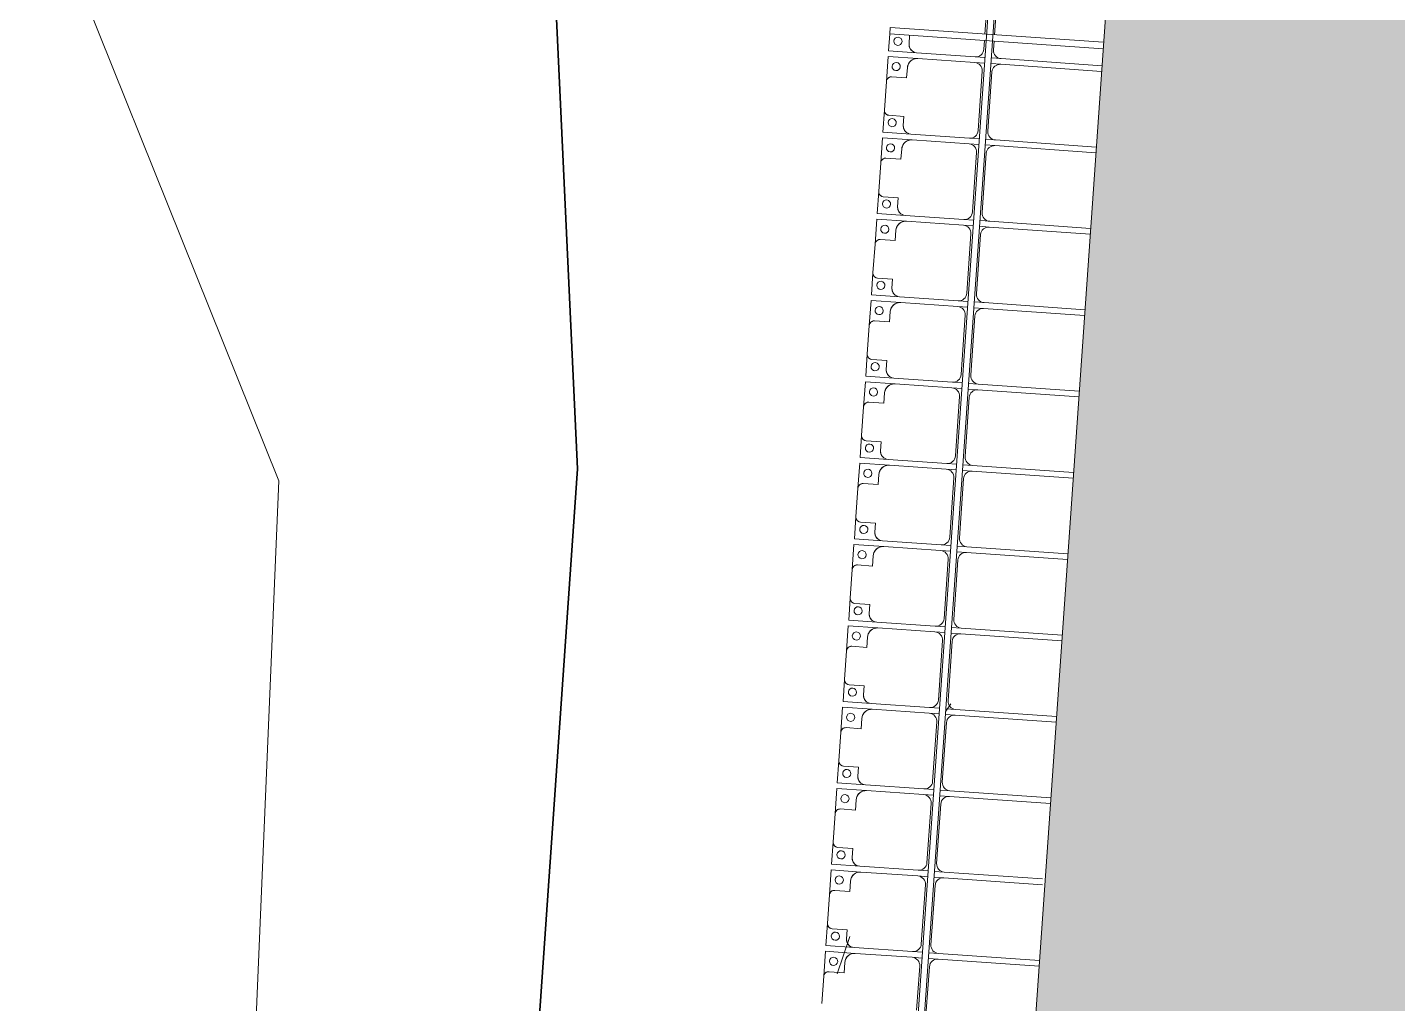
# Model space of a CAD drawing. Header units: millimetres. Extents: x -861324 to 439029, y -308065 to 694685.
# Drawn here: x 75968 to 84371, y 159042 to 165027 of the extents above; entities that cross this region are included whole.
import ezdxf

# ---------------------------------------------------------------- set-up
doc = ezdxf.new("R2010")
doc.units = ezdxf.units.MM
for name, color, linetype, lineweight in [('A-DETL-GENF', 92, 'Continuous', 9), ('A-DETL-THIN', 151, 'Continuous', 9), ('A-GENM', 13, 'Continuous', 9), ('C-TOPO-MAJR', 7, 'Continuous', 35), ('C-TOPO-MINR', 7, 'Continuous', 9), ('S-BEAM', 12, 'Continuous', 9)]:
    doc.layers.add(name, color=color, linetype=linetype, lineweight=lineweight)

# ---------------------------------------------------------------- blocks, each defined once
blk = doc.blocks.new('Dải phao đi lại kèm đỡ invester - DẢI PHAO ĐI LẠI-39446-BỐ TRÍ BÈ PIN HỒ BẢN MÒNG')
at = {"layer": 'A-GENM', "color": 7}
for p, q in [((23723.4, -620.3), (23723.4, 0)), ((23758.4, 0), (23758.4, -620.3)), ((24223.4, -620.3), (24223.4, 0)), ((24258.4, 0), (24258.4, -620.3)), ((24723.4, -620.3), (24723.4, 0)), ((24758.4, 0), (24758.4, -620.3)), ((25223.4, -620.3), (25223.4, 0)), ((25258.4, 0), (25258.4, -620.3)), ((25723.4, -620.3), (25723.4, 0)), ((25758.4, 0), (25758.4, -620.3)), ((26223.4, -620.3), (26223.4, 0)), ((26258.4, 0), (26258.4, -620.3)), ((26723.4, -620.3), (26723.4, 0)), ((26758.4, 0), (26758.4, -620.3)), ((27223.4, -620.3), (27223.4, 0)), ((27258.4, 0), (27258.4, -620.3)), ((27723.4, -620.3), (27723.4, 0)), ((27758.4, 0), (27758.4, -620.3)), ((28223.4, -620.3), (28223.4, 0)), ((28258.4, 0), (28258.4, -620.3)), ((29223.4, -620.3), (29223.4, 0)), ((29258.4, 0), (29258.4, -620.3)), ((28723.4, -620.3), (28723.4, -15.4)), ((28758.4, -13), (28758.4, -620.3)), ((23308.4, -670.3), (23580, -670.3)), ((23620, -670.3), (23673.4, -670.3)), ((23723.4, -620.3), (23723.4, -679.7)), ((23758.4, -679.7), (23758.4, -620.3)), ((23808.4, -670.3), (24173.4, -670.3)), ((24223.4, -620.3), (24223.4, -679.7)), ((24258.4, -679.7), (24258.4, -620.3)), ((24308.4, -670.3), (24673.4, -670.3)), ((24723.4, -620.3), (24723.4, -679.7)), ((24758.4, -679.7), (24758.4, -620.3)), ((24808.4, -670.3), (25173.4, -670.3)), ((25223.4, -620.3), (25223.4, -679.7)), ((25258.4, -679.7), (25258.4, -620.3)), ((25308.4, -670.3), (25673.4, -670.3)), ((25723.4, -620.3), (25723.4, -679.7)), ((25758.4, -679.7), (25758.4, -620.3)), ((25808.4, -670.3), (26173.4, -670.3)), ((26223.4, -620.3), (26223.4, -679.7)), ((26258.4, -679.7), (26258.4, -620.3)), ((26308.4, -670.3), (26673.4, -670.3)), ((26723.4, -620.3), (26723.4, -679.7)), ((26758.4, -679.7), (26758.4, -620.3)), ((26808.4, -670.3), (27173.4, -670.3)), ((27223.4, -620.3), (27223.4, -679.7)), ((27258.4, -679.7), (27258.4, -620.3)), ((27308.4, -670.3), (27673.4, -670.3)), ((27723.4, -620.3), (27723.4, -679.7)), ((27758.4, -679.7), (27758.4, -620.3)), ((27808.4, -670.3), (28173.4, -670.3)), ((28223.4, -620.3), (28223.4, -679.7)), ((28258.4, -679.7), (28258.4, -620.3)), ((28308.4, -670.3), (28673.4, -670.3)), ((28723.4, -620.3), (28723.4, -679.7)), ((28758.4, -679.7), (28758.4, -620.3)), ((28808.4, -670.3), (29173.4, -670.3)), ((29223.4, -620.3), (29223.4, -679.7)), ((29258.4, -679.7), (29258.4, -620.3)), ((29308.4, -670.3), (29580, -670.3)), ((23580, -729.7), (23308.4, -729.7)), ((23673.4, -729.7), (23620, -729.7)), ((23723.4, -719.7), (23723.4, -779.7)), ((23758.4, -779.7), (23758.4, -719.7)), ((24173.4, -729.7), (23808.4, -729.7)), ((24223.4, -719.7), (24223.4, -779.7)), ((24258.4, -779.7), (24258.4, -719.7)), ((24673.4, -729.7), (24308.4, -729.7)), ((24723.4, -719.7), (24723.4, -779.7)), ((24758.4, -779.7), (24758.4, -719.7)), ((25173.4, -729.7), (24808.4, -729.7)), ((25223.4, -719.7), (25223.4, -779.7)), ((25258.4, -779.7), (25258.4, -719.7)), ((25673.4, -729.7), (25308.4, -729.7)), ((25723.4, -719.7), (25723.4, -779.7)), ((25758.4, -779.7), (25758.4, -719.7)), ((26173.4, -729.7), (25808.4, -729.7)), ((26223.4, -719.7), (26223.4, -779.7)), ((26258.4, -779.7), (26258.4, -719.7)), ((26673.4, -729.7), (26308.4, -729.7)), ((26723.4, -719.7), (26723.4, -779.7)), ((26758.4, -779.7), (26758.4, -719.7)), ((27173.4, -729.7), (26808.4, -729.7)), ((27223.4, -719.7), (27223.4, -779.7)), ((27258.4, -779.7), (27258.4, -719.7)), ((27673.4, -729.7), (27308.4, -729.7)), ((27723.4, -719.7), (27723.4, -779.7)), ((27758.4, -779.7), (27758.4, -719.7)), ((28173.4, -729.7), (27808.4, -729.7)), ((28223.4, -719.7), (28223.4, -779.7)), ((28258.4, -779.7), (28258.4, -719.7)), ((28673.4, -729.7), (28308.4, -729.7)), ((28723.4, -719.7), (28723.4, -779.7)), ((28758.4, -779.7), (28758.4, -719.7)), ((29173.4, -729.7), (28808.4, -729.7)), ((29223.4, -719.7), (29223.4, -779.7)), ((29258.4, -779.7), (29258.4, -719.7)), ((29580, -729.7), (29308.4, -729.7)), ((23723.4, -1139.7), (23723.4, -779.7)), ((23758.4, -779.7), (23758.4, -1129.7)), ((24223.4, -1139.7), (24223.4, -779.7)), ((24258.4, -779.7), (24258.4, -1129.7)), ((24723.4, -1139.7), (24723.4, -779.7)), ((24758.4, -779.7), (24758.4, -1129.7)), ((25223.4, -1139.7), (25223.4, -779.7)), ((25258.4, -779.7), (25258.4, -1129.7)), ((25723.4, -1139.7), (25723.4, -779.7)), ((25758.4, -779.7), (25758.4, -1129.7)), ((26223.4, -1139.7), (26223.4, -779.7)), ((26258.4, -779.7), (26258.4, -1129.7)), ((26723.4, -1139.7), (26723.4, -779.7)), ((26758.4, -779.7), (26758.4, -1129.7)), ((27223.4, -1139.7), (27223.4, -779.7)), ((27258.4, -779.7), (27258.4, -1129.7)), ((27723.4, -1139.7), (27723.4, -779.7)), ((27758.4, -779.7), (27758.4, -1129.7)), ((28223.4, -1139.7), (28223.4, -779.7)), ((28258.4, -779.7), (28258.4, -1129.7)), ((28723.4, -1139.7), (28723.4, -779.7)), ((28758.4, -779.7), (28758.4, -1129.7)), ((29223.4, -1139.7), (29223.4, -779.7)), ((29258.4, -779.7), (29258.4, -1129.7)), ((23620, -1189.7), (23673.4, -1189.7)), ((23818.4, -1189.7), (23881.8, -1189.7)), ((23881.8, -1189.7), (23881.8, -1282.2)), ((24118.2, -1282.2), (24118.2, -1189.7)), ((24118.2, -1189.7), (24173.4, -1189.7)), ((24318.4, -1189.7), (24381.8, -1189.7)), ((24381.8, -1189.7), (24381.8, -1282.2)), ((24618.2, -1282.2), (24618.2, -1189.7)), ((24618.2, -1189.7), (24673.4, -1189.7)), ((24818.4, -1189.7), (24881.8, -1189.7)), ((24881.8, -1189.7), (24881.8, -1282.2)), ((25118.2, -1282.2), (25118.2, -1189.7)), ((25118.2, -1189.7), (25173.4, -1189.7)), ((25318.4, -1189.7), (25381.8, -1189.7)), ((25381.8, -1189.7), (25381.8, -1282.2)), ((25618.2, -1282.2), (25618.2, -1189.7)), ((25618.2, -1189.7), (25673.4, -1189.7)), ((25818.4, -1189.7), (25881.8, -1189.7)), ((25881.8, -1189.7), (25881.8, -1282.2)), ((26118.2, -1282.2), (26118.2, -1189.7)), ((26118.2, -1189.7), (26173.4, -1189.7)), ((26318.4, -1189.7), (26381.8, -1189.7)), ((26381.8, -1189.7), (26381.8, -1282.2)), ((26618.2, -1282.2), (26618.2, -1189.7)), ((26618.2, -1189.7), (26673.4, -1189.7)), ((26818.4, -1189.7), (26881.8, -1189.7)), ((26881.8, -1189.7), (26881.8, -1282.2)), ((27118.2, -1282.2), (27118.2, -1189.7)), ((27118.2, -1189.7), (27173.4, -1189.7)), ((27318.4, -1189.7), (27381.8, -1189.7)), ((27381.8, -1189.7), (27381.8, -1282.2)), ((27618.2, -1282.2), (27618.2, -1189.7)), ((27618.2, -1189.7), (27673.4, -1189.7)), ((27818.4, -1189.7), (27881.8, -1189.7)), ((27881.8, -1189.7), (27881.8, -1282.2)), ((28118.2, -1282.2), (28118.2, -1189.7)), ((28118.2, -1189.7), (28173.4, -1189.7)), ((28318.4, -1189.7), (28381.8, -1189.7)), ((28381.8, -1189.7), (28381.8, -1282.2)), ((28618.2, -1282.2), (28618.2, -1189.7)), ((28618.2, -1189.7), (28673.4, -1189.7)), ((28818.4, -1189.7), (28881.8, -1189.7)), ((28881.8, -1189.7), (28881.8, -1282.2)), ((29118.2, -1282.2), (29118.2, -1189.7)), ((29118.2, -1189.7), (29173.4, -1189.7)), ((29318.4, -1189.7), (29381.8, -1189.7)), ((29381.8, -1189.7), (29381.8, -1282.2)), ((23911.8, -1312.2), (24088.2, -1312.2)), ((24411.8, -1312.2), (24588.2, -1312.2)), ((24911.8, -1312.2), (25088.2, -1312.2)), ((25411.8, -1312.2), (25588.2, -1312.2)), ((25911.8, -1312.2), (26088.2, -1312.2)), ((26411.8, -1312.2), (26588.2, -1312.2)), ((26911.8, -1312.2), (27088.2, -1312.2)), ((27411.8, -1312.2), (27588.2, -1312.2)), ((27911.8, -1312.2), (28088.2, -1312.2)), ((28411.8, -1312.2), (28588.2, -1312.2)), ((28911.8, -1312.2), (29088.2, -1312.2)), ((29411.8, -1312.2), (29580, -1312.2))]:
    blk.add_line(p, q, dxfattribs=at)
at = {"layer": 'A-GENM', "color": 9}
for p, q in [((23723.4, -620.3), (23723.4, -679.7)), ((23758.4, -679.7), (23758.4, -620.3)), ((24223.4, -620.3), (24223.4, -679.7)), ((24258.4, -679.7), (24258.4, -620.3)), ((24723.4, -620.3), (24723.4, -679.7)), ((24758.4, -679.7), (24758.4, -620.3)), ((25223.4, -620.3), (25223.4, -679.7)), ((25258.4, -679.7), (25258.4, -620.3)), ((25723.4, -620.3), (25723.4, -679.7)), ((25758.4, -679.7), (25758.4, -620.3)), ((26223.4, -620.3), (26223.4, -679.7)), ((26258.4, -679.7), (26258.4, -620.3)), ((26723.4, -620.3), (26723.4, -679.7)), ((26758.4, -679.7), (26758.4, -620.3)), ((27223.4, -620.3), (27223.4, -679.7)), ((27258.4, -679.7), (27258.4, -620.3)), ((27723.4, -620.3), (27723.4, -679.7)), ((27758.4, -679.7), (27758.4, -620.3)), ((28223.4, -620.3), (28223.4, -679.7)), ((28258.4, -679.7), (28258.4, -620.3)), ((28723.4, -620.3), (28723.4, -679.7)), ((28758.4, -679.7), (28758.4, -620.3)), ((29223.4, -620.3), (29223.4, -679.7)), ((29258.4, -679.7), (29258.4, -620.3)), ((23723.4, -719.7), (23723.4, -779.7)), ((23758.4, -779.7), (23758.4, -719.7)), ((24223.4, -719.7), (24223.4, -779.7)), ((24258.4, -779.7), (24258.4, -719.7)), ((24723.4, -719.7), (24723.4, -779.7)), ((24758.4, -779.7), (24758.4, -719.7)), ((25223.4, -719.7), (25223.4, -779.7)), ((25258.4, -779.7), (25258.4, -719.7)), ((25723.4, -719.7), (25723.4, -779.7)), ((25758.4, -779.7), (25758.4, -719.7)), ((26223.4, -719.7), (26223.4, -779.7)), ((26258.4, -779.7), (26258.4, -719.7)), ((26723.4, -719.7), (26723.4, -779.7)), ((26758.4, -779.7), (26758.4, -719.7)), ((27223.4, -719.7), (27223.4, -779.7)), ((27258.4, -779.7), (27258.4, -719.7)), ((27723.4, -719.7), (27723.4, -779.7)), ((27758.4, -779.7), (27758.4, -719.7)), ((28223.4, -719.7), (28223.4, -779.7)), ((28258.4, -779.7), (28258.4, -719.7)), ((28723.4, -719.7), (28723.4, -779.7)), ((28758.4, -779.7), (28758.4, -719.7)), ((29223.4, -719.7), (29223.4, -779.7)), ((29258.4, -779.7), (29258.4, -719.7)), ((23723.4, -1139.7), (23723.4, -1312.2)), ((23723.4, -1312.2), (23723.4, -1139.7)), ((23758.4, -1312.2), (23758.4, -1129.7)), ((23758.4, -1129.7), (23758.4, -1312.2)), ((24223.4, -1139.7), (24223.4, -1312.2)), ((24223.4, -1312.2), (24223.4, -1139.7)), ((24258.4, -1312.2), (24258.4, -1129.7)), ((24258.4, -1129.7), (24258.4, -1312.2)), ((24723.4, -1139.7), (24723.4, -1312.2)), ((24723.4, -1312.2), (24723.4, -1139.7)), ((24758.4, -1312.2), (24758.4, -1129.7)), ((24758.4, -1129.7), (24758.4, -1312.2)), ((25223.4, -1139.7), (25223.4, -1312.2)), ((25223.4, -1312.2), (25223.4, -1139.7)), ((25258.4, -1312.2), (25258.4, -1129.7)), ((25258.4, -1129.7), (25258.4, -1312.2)), ((25723.4, -1139.7), (25723.4, -1312.2)), ((25723.4, -1312.2), (25723.4, -1139.7)), ((25758.4, -1312.2), (25758.4, -1129.7)), ((25758.4, -1129.7), (25758.4, -1312.2)), ((26223.4, -1139.7), (26223.4, -1312.2)), ((26223.4, -1312.2), (26223.4, -1139.7)), ((26258.4, -1312.2), (26258.4, -1129.7)), ((26258.4, -1129.7), (26258.4, -1312.2)), ((26723.4, -1139.7), (26723.4, -1312.2)), ((26723.4, -1312.2), (26723.4, -1139.7)), ((26758.4, -1312.2), (26758.4, -1129.7)), ((26758.4, -1129.7), (26758.4, -1312.2)), ((27223.4, -1139.7), (27223.4, -1312.2)), ((27223.4, -1312.2), (27223.4, -1139.7)), ((27258.4, -1312.2), (27258.4, -1129.7)), ((27258.4, -1129.7), (27258.4, -1312.2)), ((27723.4, -1139.7), (27723.4, -1312.2)), ((27723.4, -1312.2), (27723.4, -1139.7)), ((27758.4, -1312.2), (27758.4, -1129.7)), ((27758.4, -1129.7), (27758.4, -1312.2)), ((28223.4, -1139.7), (28223.4, -1312.2)), ((28223.4, -1312.2), (28223.4, -1139.7)), ((28258.4, -1312.2), (28258.4, -1129.7)), ((28258.4, -1129.7), (28258.4, -1312.2)), ((28723.4, -1139.7), (28723.4, -1312.2)), ((28723.4, -1312.2), (28723.4, -1139.7)), ((28758.4, -1312.2), (28758.4, -1129.7)), ((28758.4, -1129.7), (28758.4, -1312.2)), ((29223.4, -1139.7), (29223.4, -1312.2)), ((29223.4, -1312.2), (29223.4, -1139.7)), ((29258.4, -1312.2), (29258.4, -1129.7)), ((29258.4, -1129.7), (29258.4, -1312.2)), ((23673.4, -1189.7), (23620, -1189.7)), ((23620, -1189.7), (23673.4, -1189.7)), ((23673.4, -1189.7), (23620, -1189.7)), ((23881.8, -1189.7), (23818.4, -1189.7)), ((23818.4, -1189.7), (23881.8, -1189.7)), ((23881.8, -1189.7), (23818.4, -1189.7)), ((23881.8, -1282.2), (23881.8, -1189.7)), ((23881.8, -1189.7), (23881.8, -1282.2)), ((23881.8, -1282.2), (23881.8, -1189.7)), ((24173.4, -1189.7), (24118.2, -1189.7)), ((24118.2, -1189.7), (24118.2, -1282.2)), ((24118.2, -1282.2), (24118.2, -1189.7)), ((24118.2, -1189.7), (24118.2, -1282.2)), ((24118.2, -1189.7), (24173.4, -1189.7)), ((24173.4, -1189.7), (24118.2, -1189.7)), ((24381.8, -1189.7), (24318.4, -1189.7)), ((24318.4, -1189.7), (24381.8, -1189.7)), ((24381.8, -1189.7), (24318.4, -1189.7)), ((24381.8, -1282.2), (24381.8, -1189.7)), ((24381.8, -1189.7), (24381.8, -1282.2)), ((24381.8, -1282.2), (24381.8, -1189.7)), ((24673.4, -1189.7), (24618.2, -1189.7)), ((24618.2, -1189.7), (24618.2, -1282.2)), ((24618.2, -1282.2), (24618.2, -1189.7)), ((24618.2, -1189.7), (24618.2, -1282.2)), ((24618.2, -1189.7), (24673.4, -1189.7)), ((24673.4, -1189.7), (24618.2, -1189.7)), ((24881.8, -1189.7), (24818.4, -1189.7)), ((24818.4, -1189.7), (24881.8, -1189.7)), ((24881.8, -1189.7), (24818.4, -1189.7)), ((24881.8, -1282.2), (24881.8, -1189.7)), ((24881.8, -1189.7), (24881.8, -1282.2)), ((24881.8, -1282.2), (24881.8, -1189.7)), ((25173.4, -1189.7), (25118.2, -1189.7)), ((25118.2, -1189.7), (25118.2, -1282.2)), ((25118.2, -1282.2), (25118.2, -1189.7)), ((25118.2, -1189.7), (25118.2, -1282.2)), ((25118.2, -1189.7), (25173.4, -1189.7)), ((25173.4, -1189.7), (25118.2, -1189.7)), ((25381.8, -1189.7), (25318.4, -1189.7)), ((25318.4, -1189.7), (25381.8, -1189.7)), ((25381.8, -1189.7), (25318.4, -1189.7)), ((25381.8, -1282.2), (25381.8, -1189.7)), ((25381.8, -1189.7), (25381.8, -1282.2)), ((25381.8, -1282.2), (25381.8, -1189.7)), ((25673.4, -1189.7), (25618.2, -1189.7)), ((25618.2, -1189.7), (25618.2, -1282.2)), ((25618.2, -1282.2), (25618.2, -1189.7)), ((25618.2, -1189.7), (25618.2, -1282.2)), ((25618.2, -1189.7), (25673.4, -1189.7)), ((25673.4, -1189.7), (25618.2, -1189.7)), ((25881.8, -1189.7), (25818.4, -1189.7)), ((25818.4, -1189.7), (25881.8, -1189.7)), ((25881.8, -1189.7), (25818.4, -1189.7)), ((25881.8, -1282.2), (25881.8, -1189.7)), ((25881.8, -1189.7), (25881.8, -1282.2)), ((25881.8, -1282.2), (25881.8, -1189.7)), ((26173.4, -1189.7), (26118.2, -1189.7)), ((26118.2, -1189.7), (26118.2, -1282.2)), ((26118.2, -1282.2), (26118.2, -1189.7)), ((26118.2, -1189.7), (26118.2, -1282.2)), ((26118.2, -1189.7), (26173.4, -1189.7)), ((26173.4, -1189.7), (26118.2, -1189.7)), ((26381.8, -1189.7), (26318.4, -1189.7)), ((26318.4, -1189.7), (26381.8, -1189.7)), ((26381.8, -1189.7), (26318.4, -1189.7)), ((26381.8, -1282.2), (26381.8, -1189.7)), ((26381.8, -1189.7), (26381.8, -1282.2)), ((26381.8, -1282.2), (26381.8, -1189.7)), ((26673.4, -1189.7), (26618.2, -1189.7)), ((26618.2, -1189.7), (26618.2, -1282.2)), ((26618.2, -1282.2), (26618.2, -1189.7)), ((26618.2, -1189.7), (26618.2, -1282.2)), ((26618.2, -1189.7), (26673.4, -1189.7)), ((26673.4, -1189.7), (26618.2, -1189.7)), ((26881.8, -1189.7), (26818.4, -1189.7)), ((26818.4, -1189.7), (26881.8, -1189.7)), ((26881.8, -1189.7), (26818.4, -1189.7)), ((26881.8, -1282.2), (26881.8, -1189.7)), ((26881.8, -1189.7), (26881.8, -1282.2)), ((26881.8, -1282.2), (26881.8, -1189.7)), ((27173.4, -1189.7), (27118.2, -1189.7)), ((27118.2, -1189.7), (27118.2, -1282.2)), ((27118.2, -1282.2), (27118.2, -1189.7)), ((27118.2, -1189.7), (27118.2, -1282.2)), ((27118.2, -1189.7), (27173.4, -1189.7)), ((27173.4, -1189.7), (27118.2, -1189.7)), ((27381.8, -1189.7), (27318.4, -1189.7)), ((27318.4, -1189.7), (27381.8, -1189.7)), ((27381.8, -1189.7), (27318.4, -1189.7)), ((27381.8, -1282.2), (27381.8, -1189.7)), ((27381.8, -1189.7), (27381.8, -1282.2)), ((27381.8, -1282.2), (27381.8, -1189.7)), ((27673.4, -1189.7), (27618.2, -1189.7)), ((27618.2, -1189.7), (27618.2, -1282.2)), ((27618.2, -1282.2), (27618.2, -1189.7)), ((27618.2, -1189.7), (27618.2, -1282.2)), ((27618.2, -1189.7), (27673.4, -1189.7)), ((27673.4, -1189.7), (27618.2, -1189.7)), ((27881.8, -1189.7), (27818.4, -1189.7)), ((27818.4, -1189.7), (27881.8, -1189.7)), ((27881.8, -1189.7), (27818.4, -1189.7)), ((27881.8, -1282.2), (27881.8, -1189.7)), ((27881.8, -1189.7), (27881.8, -1282.2)), ((27881.8, -1282.2), (27881.8, -1189.7)), ((28173.4, -1189.7), (28118.2, -1189.7)), ((28118.2, -1189.7), (28118.2, -1282.2)), ((28118.2, -1282.2), (28118.2, -1189.7)), ((28118.2, -1189.7), (28118.2, -1282.2)), ((28118.2, -1189.7), (28173.4, -1189.7)), ((28173.4, -1189.7), (28118.2, -1189.7)), ((28381.8, -1189.7), (28318.4, -1189.7)), ((28318.4, -1189.7), (28381.8, -1189.7)), ((28381.8, -1189.7), (28318.4, -1189.7)), ((28381.8, -1282.2), (28381.8, -1189.7)), ((28381.8, -1189.7), (28381.8, -1282.2)), ((28381.8, -1282.2), (28381.8, -1189.7)), ((28673.4, -1189.7), (28618.2, -1189.7)), ((28618.2, -1189.7), (28618.2, -1282.2)), ((28618.2, -1282.2), (28618.2, -1189.7)), ((28618.2, -1189.7), (28618.2, -1282.2)), ((28618.2, -1189.7), (28673.4, -1189.7)), ((28673.4, -1189.7), (28618.2, -1189.7)), ((28881.8, -1189.7), (28818.4, -1189.7)), ((28818.4, -1189.7), (28881.8, -1189.7)), ((28881.8, -1189.7), (28818.4, -1189.7)), ((28881.8, -1282.2), (28881.8, -1189.7)), ((28881.8, -1189.7), (28881.8, -1282.2)), ((28881.8, -1282.2), (28881.8, -1189.7)), ((29173.4, -1189.7), (29118.2, -1189.7)), ((29118.2, -1189.7), (29118.2, -1282.2)), ((29118.2, -1282.2), (29118.2, -1189.7)), ((29118.2, -1189.7), (29118.2, -1282.2)), ((29118.2, -1189.7), (29173.4, -1189.7)), ((29173.4, -1189.7), (29118.2, -1189.7)), ((29381.8, -1189.7), (29318.4, -1189.7)), ((29318.4, -1189.7), (29381.8, -1189.7)), ((29381.8, -1189.7), (29318.4, -1189.7)), ((29381.8, -1282.2), (29381.8, -1189.7)), ((29381.8, -1189.7), (29381.8, -1282.2)), ((29381.8, -1282.2), (29381.8, -1189.7)), ((23723.4, -1312.2), (23620, -1312.2)), ((23620, -1312.2), (23723.4, -1312.2)), ((23911.8, -1312.2), (23758.4, -1312.2)), ((23758.4, -1312.2), (23911.8, -1312.2)), ((24223.4, -1312.2), (24088.2, -1312.2)), ((24088.2, -1312.2), (24223.4, -1312.2)), ((24411.8, -1312.2), (24258.4, -1312.2)), ((24258.4, -1312.2), (24411.8, -1312.2)), ((24723.4, -1312.2), (24588.2, -1312.2)), ((24588.2, -1312.2), (24723.4, -1312.2)), ((24911.8, -1312.2), (24758.4, -1312.2)), ((24758.4, -1312.2), (24911.8, -1312.2)), ((25223.4, -1312.2), (25088.2, -1312.2)), ((25088.2, -1312.2), (25223.4, -1312.2)), ((25411.8, -1312.2), (25258.4, -1312.2)), ((25258.4, -1312.2), (25411.8, -1312.2)), ((25723.4, -1312.2), (25588.2, -1312.2)), ((25588.2, -1312.2), (25723.4, -1312.2)), ((25911.8, -1312.2), (25758.4, -1312.2)), ((25758.4, -1312.2), (25911.8, -1312.2)), ((26223.4, -1312.2), (26088.2, -1312.2)), ((26088.2, -1312.2), (26223.4, -1312.2)), ((26411.8, -1312.2), (26258.4, -1312.2)), ((26258.4, -1312.2), (26411.8, -1312.2)), ((26723.4, -1312.2), (26588.2, -1312.2)), ((26588.2, -1312.2), (26723.4, -1312.2)), ((26911.8, -1312.2), (26758.4, -1312.2)), ((26758.4, -1312.2), (26911.8, -1312.2)), ((27223.4, -1312.2), (27088.2, -1312.2)), ((27088.2, -1312.2), (27223.4, -1312.2)), ((27411.8, -1312.2), (27258.4, -1312.2)), ((27258.4, -1312.2), (27411.8, -1312.2)), ((27723.4, -1312.2), (27588.2, -1312.2)), ((27588.2, -1312.2), (27723.4, -1312.2)), ((27911.8, -1312.2), (27758.4, -1312.2)), ((27758.4, -1312.2), (27911.8, -1312.2)), ((28223.4, -1312.2), (28088.2, -1312.2)), ((28088.2, -1312.2), (28223.4, -1312.2)), ((28411.8, -1312.2), (28258.4, -1312.2)), ((28258.4, -1312.2), (28411.8, -1312.2)), ((28723.4, -1312.2), (28588.2, -1312.2)), ((28588.2, -1312.2), (28723.4, -1312.2)), ((28911.8, -1312.2), (28758.4, -1312.2)), ((28758.4, -1312.2), (28911.8, -1312.2)), ((29223.4, -1312.2), (29088.2, -1312.2)), ((29088.2, -1312.2), (29223.4, -1312.2)), ((29411.8, -1312.2), (29258.4, -1312.2)), ((29258.4, -1312.2), (29411.8, -1312.2))]:
    blk.add_line(p, q, dxfattribs=at)
at = {"layer": 'A-GENM', "color": 7}
for centre, radius, start, end in [((23673.4, -620.3), 50, 270, 0), ((23808.4, -620.3), 50, 180, 270), ((24173.4, -620.3), 50, 270, 0), ((24308.4, -620.3), 50, 180, 270), ((24673.4, -620.3), 50, 270, 0), ((24808.4, -620.3), 50, 180, 270), ((25173.4, -620.3), 50, 270, 0), ((25308.4, -620.3), 50, 180, 270), ((25673.4, -620.3), 50, 270, 0), ((25808.4, -620.3), 50, 180, 270), ((26173.4, -620.3), 50, 270, 0), ((26308.4, -620.3), 50, 180, 270), ((26673.4, -620.3), 50, 270, 0), ((26808.4, -620.3), 50, 180, 270), ((27173.4, -620.3), 50, 270, 0), ((27308.4, -620.3), 50, 180, 270), ((27673.4, -620.3), 50, 270, 0), ((27808.4, -620.3), 50, 180, 270), ((28173.4, -620.3), 50, 270, 0), ((28308.4, -620.3), 50, 180, 270), ((28673.4, -620.3), 50, 270, 0), ((28808.4, -620.3), 50, 180, 270), ((29173.4, -620.3), 50, 270, 0), ((29308.4, -620.3), 50, 180, 270), ((23673.4, -779.7), 50, 360, 90), ((23808.4, -779.7), 50, 90, 180), ((24173.4, -779.7), 50, 360, 90), ((24308.4, -779.7), 50, 90, 180), ((24673.4, -779.7), 50, 360, 90), ((24808.4, -779.7), 50, 90, 180), ((25173.4, -779.7), 50, 360, 90), ((25308.4, -779.7), 50, 90, 180), ((25673.4, -779.7), 50, 360, 90), ((25808.4, -779.7), 50, 90, 180), ((26173.4, -779.7), 50, 360, 90), ((26308.4, -779.7), 50, 90, 180), ((26673.4, -779.7), 50, 360, 90), ((26808.4, -779.7), 50, 90, 180), ((27173.4, -779.7), 50, 360, 90), ((27308.4, -779.7), 50, 90, 180), ((27673.4, -779.7), 50, 360, 90), ((27808.4, -779.7), 50, 90, 180), ((28173.4, -779.7), 50, 360, 90), ((28308.4, -779.7), 50, 90, 180), ((28673.4, -779.7), 50, 360, 90), ((28808.4, -779.7), 50, 90, 180), ((29173.4, -779.7), 50, 360, 90), ((29308.4, -779.7), 50, 90, 180), ((23673.4, -1139.7), 50, 270, 360), ((23818.4, -1129.7), 60, 180, 270), ((24173.4, -1139.7), 50, 270, 360), ((24318.4, -1129.7), 60, 180, 270), ((24673.4, -1139.7), 50, 270, 360), ((24818.4, -1129.7), 60, 180, 270), ((25173.4, -1139.7), 50, 270, 360), ((25318.4, -1129.7), 60, 180, 270), ((25673.4, -1139.7), 50, 270, 360), ((25818.4, -1129.7), 60, 180, 270), ((26173.4, -1139.7), 50, 270, 360), ((26318.4, -1129.7), 60, 180, 270), ((26673.4, -1139.7), 50, 270, 360), ((26818.4, -1129.7), 60, 180, 270), ((27173.4, -1139.7), 50, 270, 360), ((27318.4, -1129.7), 60, 180, 270), ((27673.4, -1139.7), 50, 270, 360), ((27818.4, -1129.7), 60, 180, 270), ((28173.4, -1139.7), 50, 270, 360), ((28318.4, -1129.7), 60, 180, 270), ((28673.4, -1139.7), 50, 270, 360), ((28818.4, -1129.7), 60, 180, 270), ((29173.4, -1139.7), 50, 270, 360), ((29318.4, -1129.7), 60, 180, 270), ((23911.8, -1282.2), 30, 180, 270), ((24088.2, -1282.2), 30, 270, 0), ((24411.8, -1282.2), 30, 180, 270), ((24588.2, -1282.2), 30, 270, 0), ((24911.8, -1282.2), 30, 180, 270), ((25088.2, -1282.2), 30, 270, 0), ((25411.8, -1282.2), 30, 180, 270), ((25588.2, -1282.2), 30, 270, 0), ((25911.8, -1282.2), 30, 180, 270), ((26088.2, -1282.2), 30, 270, 0), ((26411.8, -1282.2), 30, 180, 270), ((26588.2, -1282.2), 30, 270, 0), ((26911.8, -1282.2), 30, 180, 270), ((27088.2, -1282.2), 30, 270, 0), ((27411.8, -1282.2), 30, 180, 270), ((27588.2, -1282.2), 30, 270, 0), ((27911.8, -1282.2), 30, 180, 270), ((28088.2, -1282.2), 30, 270, 0), ((28411.8, -1282.2), 30, 180, 270), ((28588.2, -1282.2), 30, 270, 0), ((28911.8, -1282.2), 30, 180, 270), ((29088.2, -1282.2), 30, 270, 0), ((29411.8, -1282.2), 30, 180, 270)]:
    blk.add_arc(centre, radius, start, end, dxfattribs=at)
at = {"layer": 'A-GENM', "color": 9}
for centre, radius, start, end in [((23673.4, -1139.7), 50, 270, 345), ((23673.4, -1139.7), 50, 270, 345), ((23673.4, -1139.7), 50, 270, 345), ((23818.4, -1129.7), 60, 195, 270), ((23818.4, -1129.7), 60, 195, 270), ((23818.4, -1129.7), 60, 195, 270), ((24173.4, -1139.7), 50, 270, 345), ((24173.4, -1139.7), 50, 270, 345), ((24173.4, -1139.7), 50, 270, 345), ((24318.4, -1129.7), 60, 195, 270), ((24318.4, -1129.7), 60, 195, 270), ((24318.4, -1129.7), 60, 195, 270), ((24673.4, -1139.7), 50, 270, 345), ((24673.4, -1139.7), 50, 270, 345), ((24673.4, -1139.7), 50, 270, 345), ((24818.4, -1129.7), 60, 195, 270), ((24818.4, -1129.7), 60, 195, 270), ((24818.4, -1129.7), 60, 195, 270), ((25173.4, -1139.7), 50, 270, 345), ((25173.4, -1139.7), 50, 270, 345), ((25173.4, -1139.7), 50, 270, 345), ((25318.4, -1129.7), 60, 195, 270), ((25318.4, -1129.7), 60, 195, 270), ((25318.4, -1129.7), 60, 195, 270), ((25673.4, -1139.7), 50, 270, 345), ((25673.4, -1139.7), 50, 270, 345), ((25673.4, -1139.7), 50, 270, 345), ((25818.4, -1129.7), 60, 195, 270), ((25818.4, -1129.7), 60, 195, 270), ((25818.4, -1129.7), 60, 195, 270), ((26173.4, -1139.7), 50, 270, 345), ((26173.4, -1139.7), 50, 270, 345), ((26173.4, -1139.7), 50, 270, 345), ((26318.4, -1129.7), 60, 195, 270), ((26318.4, -1129.7), 60, 195, 270), ((26318.4, -1129.7), 60, 195, 270), ((26673.4, -1139.7), 50, 270, 345), ((26673.4, -1139.7), 50, 270, 345), ((26673.4, -1139.7), 50, 270, 345), ((26818.4, -1129.7), 60, 195, 270), ((26818.4, -1129.7), 60, 195, 270), ((26818.4, -1129.7), 60, 195, 270), ((27173.4, -1139.7), 50, 270, 345), ((27173.4, -1139.7), 50, 270, 345), ((27173.4, -1139.7), 50, 270, 345), ((27318.4, -1129.7), 60, 195, 270), ((27318.4, -1129.7), 60, 195, 270), ((27318.4, -1129.7), 60, 195, 270), ((27673.4, -1139.7), 50, 270, 345), ((27673.4, -1139.7), 50, 270, 345), ((27673.4, -1139.7), 50, 270, 345), ((27818.4, -1129.7), 60, 195, 270), ((27818.4, -1129.7), 60, 195, 270), ((27818.4, -1129.7), 60, 195, 270), ((28173.4, -1139.7), 50, 270, 345), ((28173.4, -1139.7), 50, 270, 345), ((28173.4, -1139.7), 50, 270, 345), ((28318.4, -1129.7), 60, 195, 270), ((28318.4, -1129.7), 60, 195, 270), ((28318.4, -1129.7), 60, 195, 270), ((28673.4, -1139.7), 50, 270, 345), ((28673.4, -1139.7), 50, 270, 345), ((28673.4, -1139.7), 50, 270, 345), ((28818.4, -1129.7), 60, 195, 270), ((28818.4, -1129.7), 60, 195, 270), ((28818.4, -1129.7), 60, 195, 270), ((29173.4, -1139.7), 50, 270, 345), ((29173.4, -1139.7), 50, 270, 345), ((29173.4, -1139.7), 50, 270, 345), ((29318.4, -1129.7), 60, 195, 270), ((29318.4, -1129.7), 60, 195, 270), ((29318.4, -1129.7), 60, 195, 270), ((23661.8, -1258.6), 25, 90, 270), ((23661.8, -1258.6), 25, 90, 270), ((23661.8, -1258.6), 25, 270, 90), ((23661.8, -1258.6), 25, 270, 90), ((23816.8, -1258.6), 25, 90, 270), ((23816.8, -1258.6), 25, 90, 270), ((23816.8, -1258.6), 25, 270, 90), ((23816.8, -1258.6), 25, 270, 90), ((24161.8, -1258.6), 25, 90, 270), ((24161.8, -1258.6), 25, 90, 270), ((24161.8, -1258.6), 25, 270, 90), ((24161.8, -1258.6), 25, 270, 90), ((24316.8, -1258.6), 25, 90, 270), ((24316.8, -1258.6), 25, 90, 270), ((24316.8, -1258.6), 25, 270, 90), ((24316.8, -1258.6), 25, 270, 90), ((24661.8, -1258.6), 25, 90, 270), ((24661.8, -1258.6), 25, 90, 270), ((24661.8, -1258.6), 25, 270, 90), ((24661.8, -1258.6), 25, 270, 90), ((24816.8, -1258.6), 25, 90, 270), ((24816.8, -1258.6), 25, 90, 270), ((24816.8, -1258.6), 25, 270, 90), ((24816.8, -1258.6), 25, 270, 90), ((25161.8, -1258.6), 25, 90, 270), ((25161.8, -1258.6), 25, 90, 270), ((25161.8, -1258.6), 25, 270, 90), ((25161.8, -1258.6), 25, 270, 90), ((25316.8, -1258.6), 25, 90, 270), ((25316.8, -1258.6), 25, 90, 270), ((25316.8, -1258.6), 25, 270, 90), ((25316.8, -1258.6), 25, 270, 90), ((25661.8, -1258.6), 25, 90, 270), ((25661.8, -1258.6), 25, 90, 270), ((25661.8, -1258.6), 25, 270, 90), ((25661.8, -1258.6), 25, 270, 90), ((25816.8, -1258.6), 25, 90, 270), ((25816.8, -1258.6), 25, 90, 270), ((25816.8, -1258.6), 25, 270, 90), ((25816.8, -1258.6), 25, 270, 90), ((26161.8, -1258.6), 25, 90, 270), ((26161.8, -1258.6), 25, 90, 270), ((26161.8, -1258.6), 25, 270, 90), ((26161.8, -1258.6), 25, 270, 90), ((26316.8, -1258.6), 25, 90, 270), ((26316.8, -1258.6), 25, 90, 270), ((26316.8, -1258.6), 25, 270, 90), ((26316.8, -1258.6), 25, 270, 90), ((26661.8, -1258.6), 25, 90, 270), ((26661.8, -1258.6), 25, 90, 270), ((26661.8, -1258.6), 25, 270, 90), ((26661.8, -1258.6), 25, 270, 90), ((26816.8, -1258.6), 25, 90, 270), ((26816.8, -1258.6), 25, 90, 270), ((26816.8, -1258.6), 25, 270, 90), ((26816.8, -1258.6), 25, 270, 90), ((27161.8, -1258.6), 25, 90, 270), ((27161.8, -1258.6), 25, 90, 270), ((27161.8, -1258.6), 25, 270, 90), ((27161.8, -1258.6), 25, 270, 90), ((27316.8, -1258.6), 25, 90, 270), ((27316.8, -1258.6), 25, 90, 270), ((27316.8, -1258.6), 25, 270, 90), ((27316.8, -1258.6), 25, 270, 90), ((27661.8, -1258.6), 25, 90, 270), ((27661.8, -1258.6), 25, 90, 270), ((27661.8, -1258.6), 25, 270, 90), ((27661.8, -1258.6), 25, 270, 90), ((27816.8, -1258.6), 25, 90, 270), ((27816.8, -1258.6), 25, 90, 270), ((27816.8, -1258.6), 25, 270, 90), ((27816.8, -1258.6), 25, 270, 90), ((28161.8, -1258.6), 25, 90, 270), ((28161.8, -1258.6), 25, 90, 270), ((28161.8, -1258.6), 25, 270, 90), ((28161.8, -1258.6), 25, 270, 90), ((28316.8, -1258.6), 25, 90, 270), ((28316.8, -1258.6), 25, 90, 270), ((28316.8, -1258.6), 25, 270, 90), ((28316.8, -1258.6), 25, 270, 90), ((28661.8, -1258.6), 25, 90, 270), ((28661.8, -1258.6), 25, 90, 270), ((28661.8, -1258.6), 25, 270, 90), ((28661.8, -1258.6), 25, 270, 90), ((28816.8, -1258.6), 25, 90, 270), ((28816.8, -1258.6), 25, 90, 270), ((28816.8, -1258.6), 25, 270, 90), ((28816.8, -1258.6), 25, 270, 90), ((29161.8, -1258.6), 25, 90, 270), ((29161.8, -1258.6), 25, 90, 270), ((29161.8, -1258.6), 25, 270, 90), ((29161.8, -1258.6), 25, 270, 90), ((29316.8, -1258.6), 25, 90, 270), ((29316.8, -1258.6), 25, 90, 270), ((29316.8, -1258.6), 25, 270, 90), ((29316.8, -1258.6), 25, 270, 90), ((23911.8, -1282.2), 30, 180, 240), ((23911.8, -1282.2), 30, 180, 240), ((23911.8, -1282.2), 30, 180, 240), ((24088.2, -1282.2), 30, 300, 0), ((24088.2, -1282.2), 30, 300, 0), ((24088.2, -1282.2), 30, 300, 0), ((24411.8, -1282.2), 30, 180, 240), ((24411.8, -1282.2), 30, 180, 240), ((24411.8, -1282.2), 30, 180, 240), ((24588.2, -1282.2), 30, 300, 0), ((24588.2, -1282.2), 30, 300, 0), ((24588.2, -1282.2), 30, 300, 0), ((24911.8, -1282.2), 30, 180, 240), ((24911.8, -1282.2), 30, 180, 240), ((24911.8, -1282.2), 30, 180, 240), ((25088.2, -1282.2), 30, 300, 0), ((25088.2, -1282.2), 30, 300, 0), ((25088.2, -1282.2), 30, 300, 0), ((25411.8, -1282.2), 30, 180, 240), ((25411.8, -1282.2), 30, 180, 240), ((25411.8, -1282.2), 30, 180, 240), ((25588.2, -1282.2), 30, 300, 0), ((25588.2, -1282.2), 30, 300, 0), ((25588.2, -1282.2), 30, 300, 0), ((25911.8, -1282.2), 30, 180, 240), ((25911.8, -1282.2), 30, 180, 240), ((25911.8, -1282.2), 30, 180, 240), ((26088.2, -1282.2), 30, 300, 0), ((26088.2, -1282.2), 30, 300, 0), ((26088.2, -1282.2), 30, 300, 0), ((26411.8, -1282.2), 30, 180, 240), ((26411.8, -1282.2), 30, 180, 240), ((26411.8, -1282.2), 30, 180, 240), ((26588.2, -1282.2), 30, 300, 0), ((26588.2, -1282.2), 30, 300, 0), ((26588.2, -1282.2), 30, 300, 0), ((26911.8, -1282.2), 30, 180, 240), ((26911.8, -1282.2), 30, 180, 240), ((26911.8, -1282.2), 30, 180, 240), ((27088.2, -1282.2), 30, 300, 0), ((27088.2, -1282.2), 30, 300, 0), ((27088.2, -1282.2), 30, 300, 0), ((27411.8, -1282.2), 30, 180, 240), ((27411.8, -1282.2), 30, 180, 240), ((27411.8, -1282.2), 30, 180, 240), ((27588.2, -1282.2), 30, 300, 0), ((27588.2, -1282.2), 30, 300, 0), ((27588.2, -1282.2), 30, 300, 0), ((27911.8, -1282.2), 30, 180, 240), ((27911.8, -1282.2), 30, 180, 240), ((27911.8, -1282.2), 30, 180, 240), ((28088.2, -1282.2), 30, 300, 0), ((28088.2, -1282.2), 30, 300, 0), ((28088.2, -1282.2), 30, 300, 0), ((28411.8, -1282.2), 30, 180, 240), ((28411.8, -1282.2), 30, 180, 240), ((28411.8, -1282.2), 30, 180, 240), ((28588.2, -1282.2), 30, 300, 0), ((28588.2, -1282.2), 30, 300, 0), ((28588.2, -1282.2), 30, 300, 0), ((28911.8, -1282.2), 30, 180, 240), ((28911.8, -1282.2), 30, 180, 240), ((28911.8, -1282.2), 30, 180, 240), ((29088.2, -1282.2), 30, 300, 0), ((29088.2, -1282.2), 30, 300, 0), ((29088.2, -1282.2), 30, 300, 0), ((29411.8, -1282.2), 30, 180, 240), ((29411.8, -1282.2), 30, 180, 240), ((29411.8, -1282.2), 30, 180, 240)]:
    blk.add_arc(centre, radius, start, end, dxfattribs=at)
blk = doc.blocks.new('Dầm C52 - Dầm C52-37700-BỐ TRÍ BÈ PIN HỒ BẢN MÒNG')
at = {"layer": 'S-BEAM', "color": 7}
for p, q in [((-50562.7, 20), (50562.7, 20)), ((50562.7, -20), (-50562.7, -20))]:
    blk.add_line(p, q, dxfattribs=at)
blk = doc.blocks.new('Dầm C52 - Hộp 40x60-V67-BỐ TRÍ BÈ PIN HỒ BẢN MÒNG')
at = {"layer": 'S-BEAM', "color": 7}
for p, q in [((-19602.5, -20), (-19602.5, 20)), ((-19602.5, 20), (-18290.4, 20)), ((-18290.4, -20), (-19602.5, -20))]:
    blk.add_line(p, q, dxfattribs=at)
blk = doc.blocks.new('HOBANMONG_BEPIN 3_rvt-1-BỐ TRÍ BÈ PIN HỒ BẢN MÒNG')
at = {"layer": 'A-GENM', "lineweight": 9, "rotation": 265.9999999999989}
blk.add_blockref('Dải phao đi lại kèm đỡ invester - DẢI PHAO ĐI LẠI-39446-BỐ TRÍ BÈ PIN HỒ BẢN MÒNG', (84212.7, 188458.1), dxfattribs=at)
at = {"layer": 'S-BEAM', "lineweight": 9}
for name, p, rotation in [('Dầm C52 - Dầm C52-37700-BỐ TRÍ BÈ PIN HỒ BẢN MÒNG', (80029.3, 138663), 85.9999999999988), ('Dầm C52 - Hộp 40x60-V67-BỐ TRÍ BÈ PIN HỒ BẢN MÒNG', (100812.3, 163639.8), 355.9999999999975)]:
    blk.add_blockref(name, p, dxfattribs=dict(at, rotation=rotation))

msp = doc.modelspace()

# ---------------------------------------------------------------- hatches: boundary and pattern name
at = {"layer": 'A-DETL-GENF'}
msp.add_hatch(color=8, dxfattribs=at).paths.add_polyline_path([(114291.8, 86120.5), (121266.8, 185867.1), (84212.7, 188458.1), (77237.7, 88711.5), (112924.7, 86216)])

# ---------------------------------------------------------------- linework, layer by layer
at = {"layer": 'A-DETL-THIN'}
msp.add_line((84212.7, 188458.1), (77237.7, 88711.5), dxfattribs=at)
at = {"layer": 'C-TOPO-MAJR'}
for p, q in [((78847.2, 172921.3), (79340.9, 162320.4)), ((79340.9, 162320.4), (78687.8, 152936))]:
    msp.add_line(p, q, dxfattribs=at)
at = {"layer": 'C-TOPO-MINR'}
for p, q in [((75595.9, 167009.3), (77509.6, 162247.2)), ((77509.6, 162247.2), (77358.8, 158681.8)), ((81630.4, 160879.6), (81599.8, 160835.2)), ((81011.1, 159452.1), (80934.6, 159223.7))]:
    msp.add_line(p, q, dxfattribs=at)

# ---------------------------------------------------------------- block references
at = {"lineweight": 5}
msp.add_blockref('HOBANMONG_BEPIN 3_rvt-1-BỐ TRÍ BÈ PIN HỒ BẢN MÒNG', (0, 0), dxfattribs=at)

doc.saveas('drawing.dxf')
